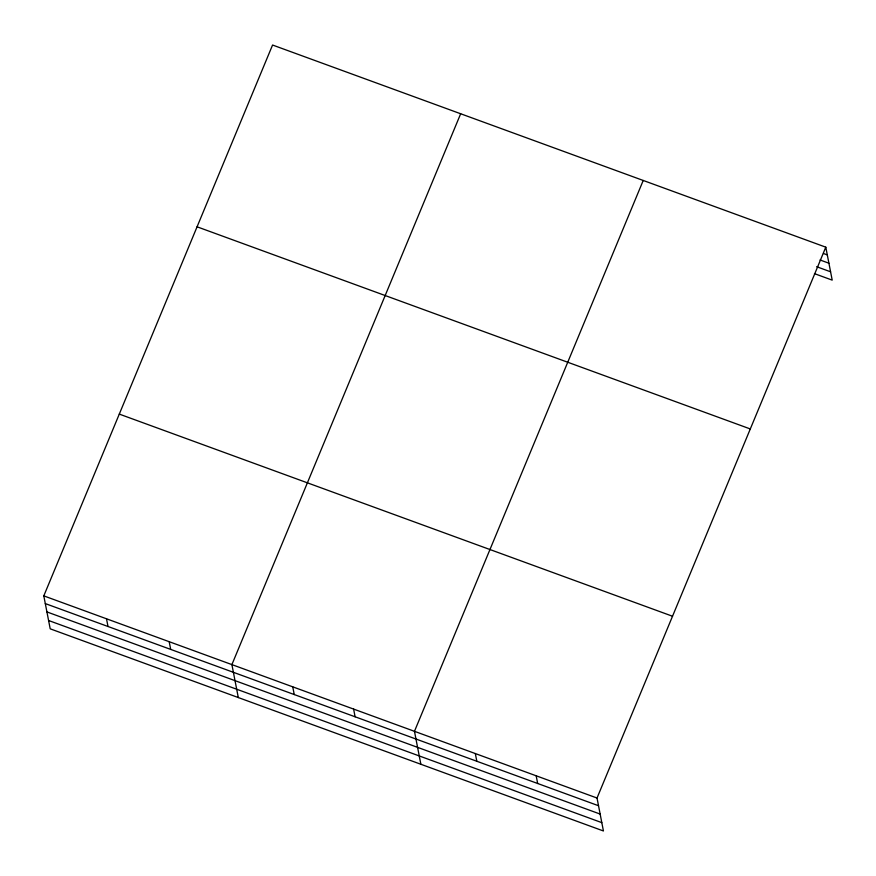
<?xml version="1.0" encoding="UTF-8"?>
<svg xmlns="http://www.w3.org/2000/svg" width="876" height="876" viewBox="0 0 876 876"><rect width="100%" height="100%" fill="white"/><g stroke="black" fill="none" stroke-linecap="round" stroke-linejoin="round"><path stroke-width="1.31" d="M825.794 247.174L597.027 798.025L603.433 830.974L50.206 628.826L43.8 595.877L272.567 45.026L825.794 247.174L832.2 280.123L814.45 273.64M460.666 113.76L231.899 664.61L238.305 697.559M643.225 180.467L414.468 731.318L420.863 764.266M823.495 253.503L827.294 254.894M820.035 259.975L828.915 263.216M816.64 266.698L830.579 271.801M197.078 226.807L750.305 428.955M119.289 414.096L672.527 616.244M43.8 595.877L597.027 798.025M45.3 603.586L598.527 805.734M46.921 611.919L600.148 814.067M48.585 620.493L601.812 822.641M536.178 775.786L537.678 783.505M475.318 753.557L476.818 761.266M353.608 709.078L355.108 716.787M292.748 686.839L294.248 694.558M169.199 641.692L170.7 649.412M106.5 618.784L108 626.493"/></g></svg>
